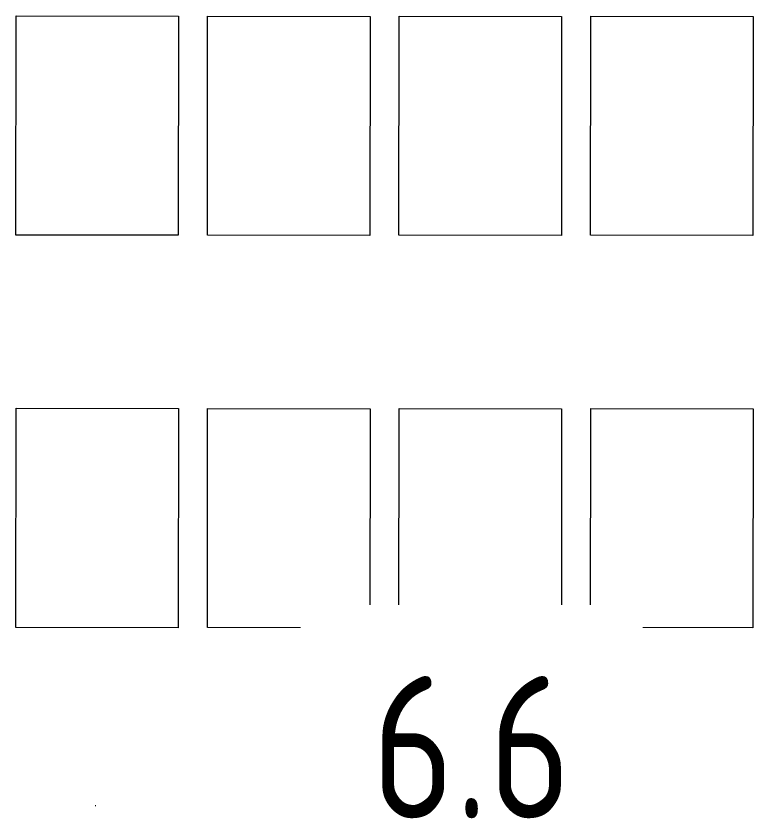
# Model space of a CAD drawing. Header units: millimetres. Extents: x 0 to 627661, y -95767 to 300888.
# Drawn here: x 499007 to 500822, y 283131 to 285076 of the extents above; entities that cross this region are included whole.
import ezdxf
from ezdxf import colors
from ezdxf.entities.mleader import LeaderData, LeaderLine
from ezdxf.math import Vec2, Vec3

# ---------------------------------------------------------------- set-up
doc = ezdxf.new("R2010")
doc.units = ezdxf.units.MM
doc.layers.add('ТХ_обор_акт.зал', color=50, linetype='Continuous')
doc.layers.add('ТХ_ОБЩЕЕ', color=7, linetype='Continuous', lineweight=0, true_color=0x7b7b7b)
doc.styles.get("Standard").update_dxf_attribs({"font": 'GOST.TTF'})

# ---------------------------------------------------------------- blocks, each defined once
blk = doc.blocks.new('table oborud')
at = {"layer": 'ТХ_ОБЩЕЕ'}
blk.add_lwpolyline([(744558.4, 690400.4), (744558.4, 690398.2)], dxfattribs=at)

msp = doc.modelspace()

# ---------------------------------------------------------------- linework, layer by layer
at = {"layer": 'ТХ_обор_акт.зал', "color": 6, "lineweight": 9, "ltscale": 100, "transparency": 33554687}
for points in [[(499408, 285075), (499407.3, 284535.5), (499007.5, 284536.2), (499008.2, 285075.7)], [(499879.3, 285074.3), (499878.6, 284534.9), (499478.8, 284535.6), (499479.5, 285075)], [(500350.6, 285074.3), (500349.9, 284534.9), (499950.1, 284535.6), (499950.9, 285075)], [(500821.9, 285074.3), (500821.2, 284534.9), (500421.4, 284535.6), (500422.2, 285075)], [(499408, 284109.3), (499407.3, 283569.9), (499007.5, 283570.6), (499008.2, 284110)], [(499879.3, 284108.7), (499878.6, 283569.3), (499478.8, 283570), (499479.5, 284109.4)], [(500350.6, 284108.7), (500349.9, 283569.3), (499950.1, 283570), (499950.8, 284109.4)], [(500821.9, 284108.7), (500821.2, 283569.3), (500421.4, 283570), (500422.1, 284109.4)]]:
    msp.add_lwpolyline(points, close=True, dxfattribs=at)

# ---------------------------------------------------------------- block references
at = {"lineweight": 9, "rotation": 90}
msp.add_blockref('table oborud', (1189603, -461426.4, 0), dxfattribs=at)

# ---------------------------------------------------------------- next in the draw order: leaders
at = {"lineweight": 9}
ml = msp.add_multileader_mtext('Standard', dxfattribs=at)
ml.set_content('6.6', color=256)
ml.set_leader_properties()
ml.build(insert=Vec2(0, 0))
ml.multileader.update_dxf_attribs({"text_left_attachment_type": 6, "text_right_attachment_type": 6, "arrow_head_size": 250})
ctx = ml.context
ctx.base_point, ctx.char_height, ctx.arrow_head_size, ctx.plane_origin = Vec3(499881.3, 283031, 0), 350, 250, Vec3(499494.1, 283667.4, 0)
ctx.left_attachment, ctx.right_attachment = 6, 6
notes = []
notes.append((ctx, [(0, (1, 1, 0), (499873.3, 283031, 0), (1, 0), 8, [(0, [(499418.3, 282460.5, 0)], 0, [])])]))
ctx.mtext.insert, ctx.mtext.flow_direction = Vec3(499883.3, 283451, 0), 5
ctx.mtext.has_bg_fill, ctx.mtext.bg_color, ctx.mtext.bg_scale_factor, ctx.mtext.bg_transparency, ctx.mtext.use_window_bg_color = 1, -1027028792, 1.5, 0, 1
for ctx, leaders in notes:
    for number, flags, end, landing, length, lines in leaders:
        leader = LeaderData()
        leader.index, (leader.has_last_leader_line, leader.has_dogleg_vector, leader.attachment_direction) = number, flags
        leader.last_leader_point, leader.dogleg_vector, leader.dogleg_length = Vec3(end), Vec3(landing), length
        for number, points, colour, breaks in lines:
            line = LeaderLine()
            line.index, line.vertices, line.color, line.breaks = number, Vec3.list(points), colors.encode_raw_color(colour), breaks
            leader.lines.append(line)
        ctx.leaders.append(leader)

doc.saveas('drawing.dxf')
